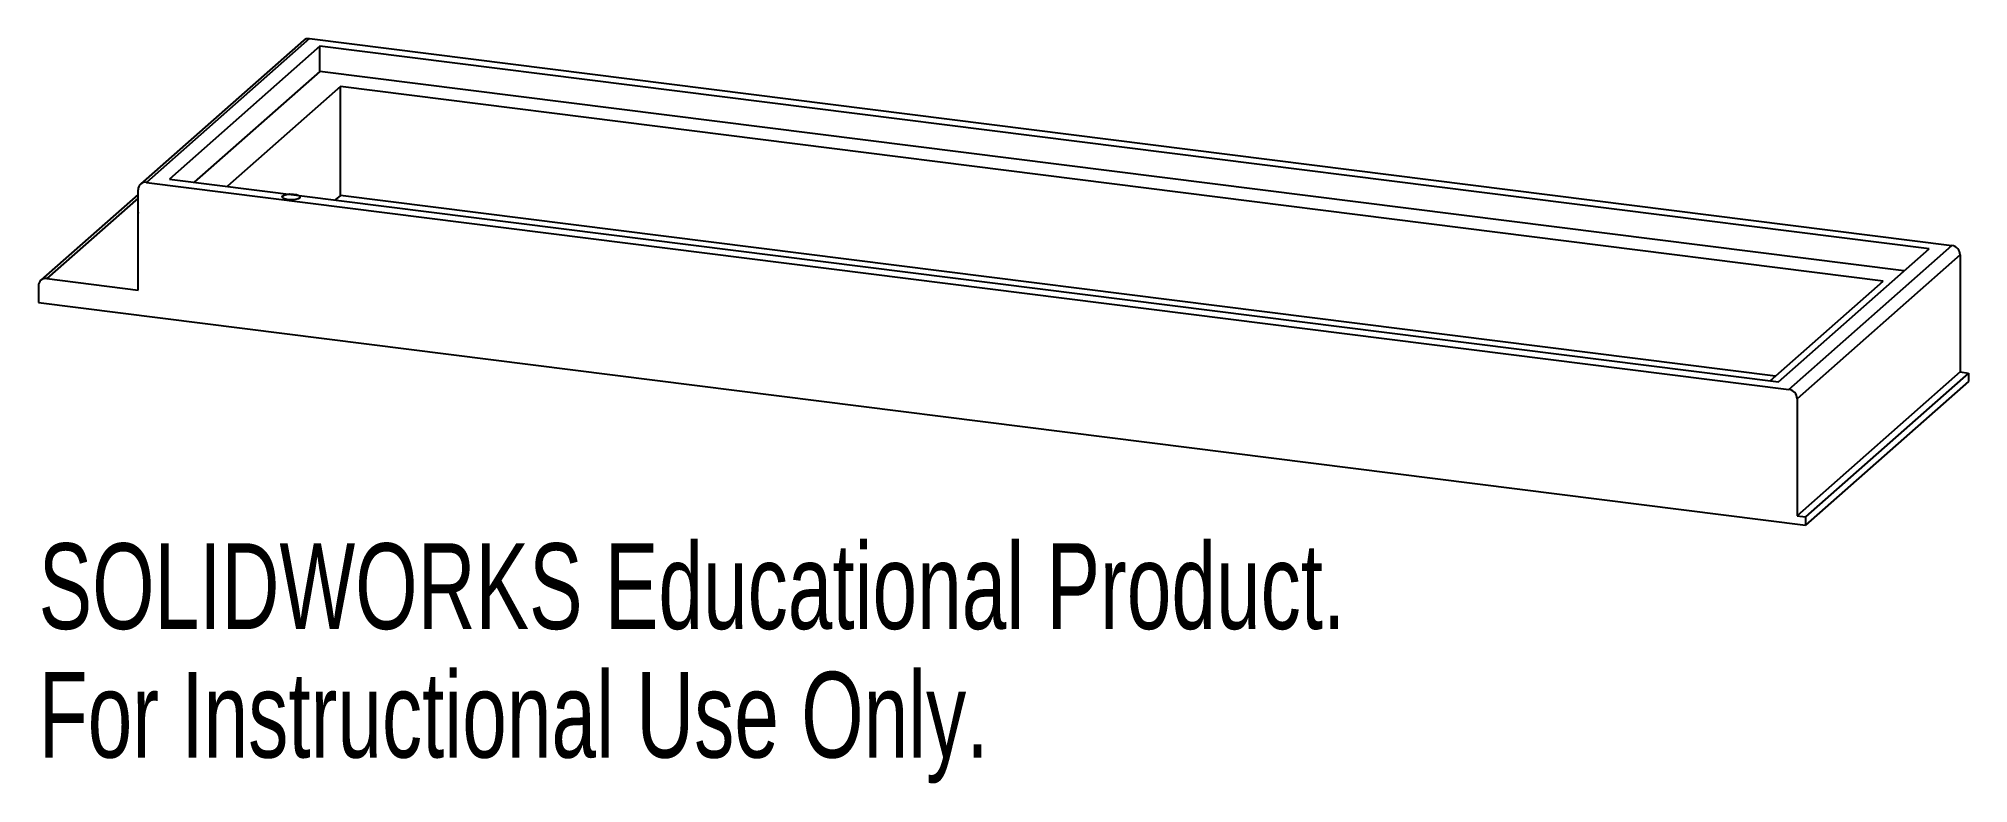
# Paper-space layout '_Dimetric' of a CAD drawing. Header units: millimetres. Extents: x -9 to 100, y -35 to 7.
import ezdxf

# ---------------------------------------------------------------- set-up
doc = ezdxf.new("R2010")
doc.units = ezdxf.units.MM
doc.styles.add('SLDTEXTSTYLE0', font='TXT', dxfattribs={"width": 0.7})

psp = doc.layouts.new('_Dimetric')

# ---------------------------------------------------------------- linework, layer by layer
at = {"color": 7, "linetype": 'Continuous', "lineweight": 25}
for p, q in [((5.75, 6.68), (-3.44, -1.43)), ((6.08, 6.78), (-3.11, -1.33)), ((6.08, 6.78), (98.69, -4.89)), ((6.66, 6.35), (-1.82, -1.14)), ((97.4, -5.08), (6.66, 6.35)), ((6.66, 4.93), (6.66, 6.35)), ((6.66, 4.93), (-0.42, -1.31)), ((95.99, -6.32), (6.66, 4.93)), ((7.83, 4.07), (1.45, -1.55)), ((94.82, -6.89), (7.83, 4.07)), ((7.83, -2.06), (7.83, 4.07)), ((-3.58, -2.02), (-9.06, -6.85)), ((-3.58, -7.4), (-3.58, -1.74)), ((-3.11, -1.33), (89.49, -13)), ((-1.82, -1.14), (88.91, -12.57)), ((7.83, -2.06), (7.53, -2.32)), ((88.74, -12.25), (7.83, -2.06)), ((-3.58, -2.21), (-8.72, -6.75)), ((88.91, -12.57), (97.4, -5.08)), ((89.49, -13), (98.69, -4.89)), ((99.15, -5.42), (89.96, -13.53)), ((99.15, -5.42), (99.15, -12.02)), ((-9.19, -7.16), (-9.19, -8.11)), ((-8.72, -6.75), (-3.58, -7.4)), ((88.44, -12.51), (94.82, -6.89)), ((-9.19, -8.11), (90.43, -20.66)), ((99.15, -12.02), (89.96, -20.13)), ((99.62, -12.08), (90.43, -20.19)), ((99.62, -12.55), (90.43, -20.66)), ((99.15, -12.02), (99.62, -12.08)), ((99.62, -12.08), (99.62, -12.55)), ((89.96, -13.53), (89.96, -20.13)), ((89.96, -20.13), (90.43, -20.19)), ((90.43, -20.19), (90.43, -20.66))]:
    psp.add_line(p, q, dxfattribs=at)
at = {"color": 7, "linetype": 'Continuous', "flags": 128}
psp.add_lwpolyline([(5.44, -2.25), (5.29, -2.29), (5.11, -2.32), (4.91, -2.31), (4.74, -2.28), (4.61, -2.23), (4.55, -2.17), (4.56, -2.11), (4.65, -2.05), (4.8, -2.01), (4.98, -1.98), (5.18, -1.99), (5.35, -2.02), (5.48, -2.07), (5.54, -2.13), (5.53, -2.19), (5.44, -2.25)], dxfattribs=at)
at = {"color": 7, "linetype": 'Continuous', "lineweight": 25, "flags": 128}
psp.add_lwpolyline([(-3.58, -2.93), (-3.59, -2.96), (-3.58, -3.06)], dxfattribs=at)
at = {"color": 7, "linetype": 'Continuous', "lineweight": 25}
for centre, radius, start, end in [((6.02, 6.36), 0.417, 81.8416, 130.6612), ((-3.17, -1.73), 0.407, 81.3986, 181.4206), ((98.61, -5.43), 0.546, 1.0587, 81.7605), ((-8.79, -7.15), 0.407, 81.3986, 181.4206), ((89.42, -13.54), 0.546, 1.0587, 81.7605)]:
    psp.add_arc(centre, radius, start, end, dxfattribs=at)

# ---------------------------------------------------------------- texts
at = {"color": 7, "linetype": 'Continuous', "char_height": 4.8336, "attachment_point": 1, "style": 'SLDTEXTSTYLE0'}
for s, insert in [('SOLIDWORKS Educational Product.', (-9.19, -21.68)), ('For Instructional Use Only.', (-9.19, -28.93))]:
    psp.add_mtext(s, dxfattribs=dict(at, insert=insert))

doc.saveas('drawing.dxf')
